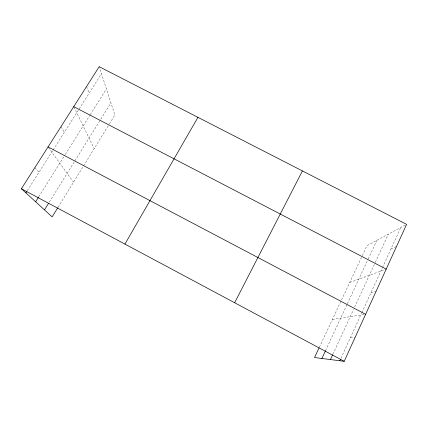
<?xml version="1.0" encoding="UTF-8"?>
<svg xmlns="http://www.w3.org/2000/svg" width="428" height="428" viewBox="0 0 428 428"><rect width="100%" height="100%" fill="white"/><g stroke="black" fill="none" stroke-linecap="round" stroke-linejoin="round"><path stroke-width="0.32" stroke-dasharray="2.14 1.6" d="M340.934 358.327L361.553 313.259M361.826 312.659L382.209 268.11M382.482 267.516L400.795 227.477M332.925 354.154L353.528 309.519M354.63 307.133L375.072 262.856M375.345 262.262L388.308 234.186M325.51 350.703L347.044 304.442M347.322 303.848L367.93 259.571M368.208 258.972L376.891 240.322M319.32 347.333L362.013 256.249M362.291 255.66L366.989 245.64L406.6 224.358M58.058 207.302L109.065 124.436M109.408 123.879L114.875 114.993L99.194 66.688M49.332 202.07L100.093 120.316M100.794 119.193L110.938 102.854M38.766 196.768L65.002 154.925M65.35 154.374L89.912 115.212M90.271 114.645L106.406 88.912M27.328 190.663L52.837 150.437M53.184 149.886L101.479 73.723M390.919 249.069L396.505 246.517M349.719 282.485L385.612 269.34M370.883 292.864L376.019 291.489M332.406 319.411L365.014 314.398M350.377 337.687L355.026 337.574M34.855 167.637L38.975 172.297M48.434 147.441L73.509 182.205M61.011 126.597L64.366 132.252M73.996 107.203L94.203 148.58M86.579 86.477L89.211 93.069"/><path stroke-width="0.64" d="M319.037 347.937L314.532 357.546L344.214 361.312L406.6 224.358L99.194 66.688L21.4 188.753L52.157 216.889L57.71 207.869M339.827 360.756L340.383 359.541M330.427 359.563L332.647 354.753M321.893 358.477L325.51 350.703M234.651 302.746L302.43 170.933M124.939 244.099L197.95 117.342M44.491 209.87L48.642 203.182M35.626 201.77L38.413 197.324M25.921 192.889L26.622 191.776M73.728 106.647L386.211 269.121M48.059 146.922L365.63 314.307M21.4 188.753L344.214 361.312"/></g></svg>
